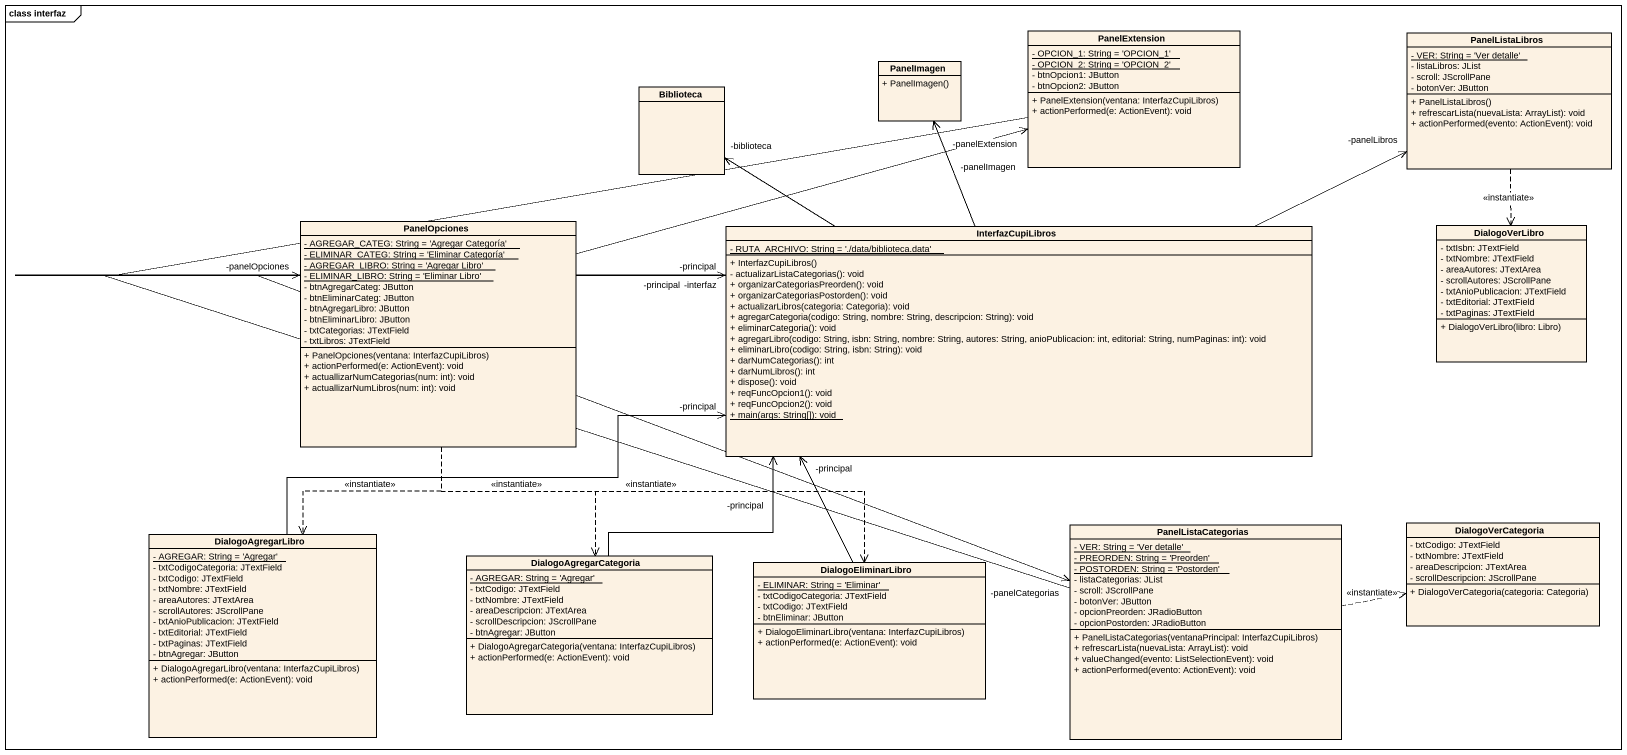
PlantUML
@startuml
mainframe class interfaz
hide circle
hide empty members
skinparam classAttributeIconSize 0
class PanelImagen {
  + PanelImagen()
}
class PanelExtension {
  {static} - OPCION_1: String = 'OPCION_1'
  {static} - OPCION_2: String = 'OPCION_2'
  - btnOpcion1: JButton
  - btnOpcion2: JButton
  + PanelExtension(ventana: InterfazCupiLibros)
  + actionPerformed(e: ActionEvent): void
}
class PanelListaLibros {
  {static} - VER: String = 'Ver detalle'
  - listaLibros: JList
  - scroll: JScrollPane
  - botonVer: JButton
  + PanelListaLibros()
  + refrescarLista(nuevaLista: ArrayList): void
  + actionPerformed(evento: ActionEvent): void
}
class Biblioteca
class PanelOpciones {
  {static} - AGREGAR_CATEG: String = 'Agregar Categoría'
  {static} - ELIMINAR_CATEG: String = 'Eliminar Categoría'
  {static} - AGREGAR_LIBRO: String = 'Agregar Libro'
  {static} - ELIMINAR_LIBRO: String = 'Eliminar Libro'
  - btnAgregarCateg: JButton
  - btnEliminarCateg: JButton
  - btnAgregarLibro: JButton
  - btnEliminarLibro: JButton
  - txtCategorias: JTextField
  - txtLibros: JTextField
  + PanelOpciones(ventana: InterfazCupiLibros)
  + actionPerformed(e: ActionEvent): void
  + actuallizarNumCategorias(num: int): void
  + actuallizarNumLibros(num: int): void
}
class InterfazCupiLibros {
  {static} - RUTA_ARCHIVO: String = './data/biblioteca.data'
  + InterfazCupiLibros()
  - actualizarListaCategorias(): void
  + organizarCategoriasPreorden(): void
  + organizarCategoriasPostorden(): void
  + actualizarLibros(categoria: Categoria): void
  + agregarCategoria(codigo: String, nombre: String, descripcion: String): void
  + eliminarCategoria(): void
  + agregarLibro(codigo: String, isbn: String, nombre: String, autores: String, anioPublicacion: int, editorial: String, numPaginas: int): void
  + eliminarLibro(codigo: String, isbn: String): void
  + darNumCategorias(): int
  + darNumLibros(): int
  + dispose(): void
  + reqFuncOpcion1(): void
  + reqFuncOpcion2(): void
  {static} + main(args: String[]): void
}
class DialogoVerLibro {
  - txtIsbn: JTextField
  - txtNombre: JTextField
  - areaAutores: JTextArea
  - scrollAutores: JScrollPane
  - txtAnioPublicacion: JTextField
  - txtEditorial: JTextField
  - txtPaginas: JTextField
  + DialogoVerLibro(libro: Libro)
}
class PanelListaCategorias {
  {static} - VER: String = 'Ver detalle'
  {static} - PREORDEN: String = 'Preorden'
  {static} - POSTORDEN: String = 'Postorden'
  - listaCategorias: JList
  - scroll: JScrollPane
  - botonVer: JButton
  - opcionPreorden: JRadioButton
  - opcionPostorden: JRadioButton
  + PanelListaCategorias(ventanaPrincipal: InterfazCupiLibros)
  + refrescarLista(nuevaLista: ArrayList): void
  + valueChanged(evento: ListSelectionEvent): void
  + actionPerformed(evento: ActionEvent): void
}
class DialogoVerCategoria {
  - txtCodigo: JTextField
  - txtNombre: JTextField
  - areaDescripcion: JTextArea
  - scrollDescripcion: JScrollPane
  + DialogoVerCategoria(categoria: Categoria)
}
class DialogoAgregarLibro {
  {static} - AGREGAR: String = 'Agregar'
  - txtCodigoCategoria: JTextField
  - txtCodigo: JTextField
  - txtNombre: JTextField
  - areaAutores: JTextArea
  - scrollAutores: JScrollPane
  - txtAnioPublicacion: JTextField
  - txtEditorial: JTextField
  - txtPaginas: JTextField
  - btnAgregar: JButton
  + DialogoAgregarLibro(ventana: InterfazCupiLibros)
  + actionPerformed(e: ActionEvent): void
}
class DialogoAgregarCategoria {
  {static} - AGREGAR: String = 'Agregar'
  - txtCodigo: JTextField
  - txtNombre: JTextField
  - areaDescripcion: JTextArea
  - scrollDescripcion: JScrollPane
  - btnAgregar: JButton
  + DialogoAgregarCategoria(ventana: InterfazCupiLibros)
  + actionPerformed(e: ActionEvent): void
}
class DialogoEliminarLibro {
  {static} - ELIMINAR: String = 'Eliminar'
  - txtCodigoCategoria: JTextField
  - txtCodigo: JTextField
  - btnEliminar: JButton
  + DialogoEliminarLibro(ventana: InterfazCupiLibros)
  + actionPerformed(e: ActionEvent): void
}
PanelExtension --> "-principal" InterfazCupiLibros
PanelListaLibros ..> DialogoVerLibro : <<instantiate>>
PanelOpciones -right-> "-principal" InterfazCupiLibros
PanelOpciones ..> DialogoAgregarLibro : <<instantiate>>
PanelOpciones ..> DialogoAgregarCategoria : <<instantiate>>
PanelOpciones ..> DialogoEliminarLibro : <<instantiate>>
InterfazCupiLibros -up-> "-panelImagen" PanelImagen
InterfazCupiLibros -up-> "-panelExtension" PanelExtension
InterfazCupiLibros -right-> "-panelLibros" PanelListaLibros
InterfazCupiLibros -up-> "-biblioteca" Biblioteca
InterfazCupiLibros -left-> "-panelOpciones" PanelOpciones
InterfazCupiLibros --> "-panelCategorias" PanelListaCategorias
PanelListaCategorias -up-> "-interfaz" InterfazCupiLibros
PanelListaCategorias .right.> DialogoVerCategoria : <<instantiate>>
DialogoAgregarLibro -right-> "-principal" InterfazCupiLibros
DialogoAgregarCategoria -up-> "-principal" InterfazCupiLibros
DialogoEliminarLibro -up-> "-principal" InterfazCupiLibros
@enduml
